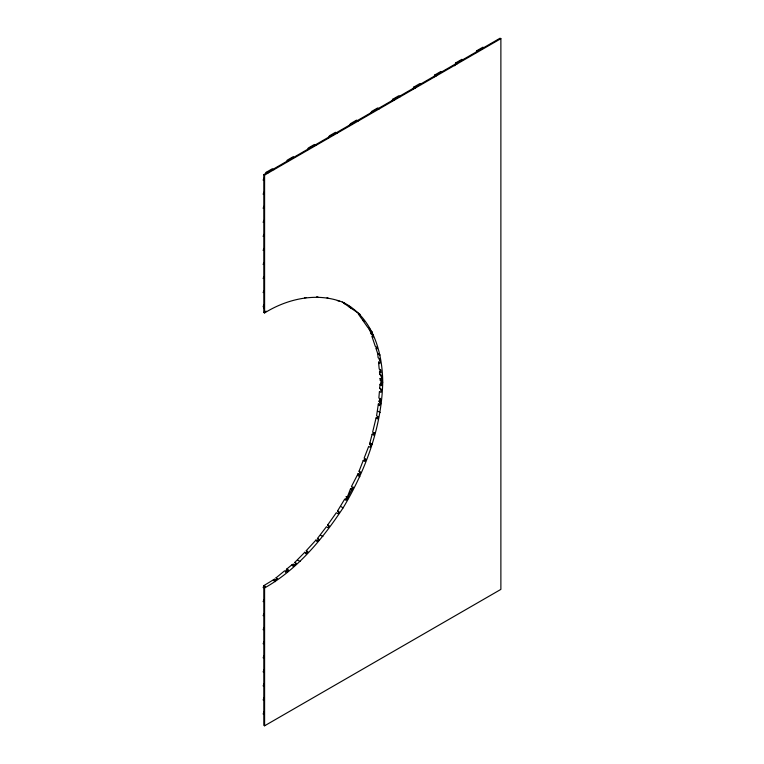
<?xml version="1.0" encoding="UTF-8"?>
<svg xmlns="http://www.w3.org/2000/svg" width="764" height="764" viewBox="0 0 764 764"><rect width="100%" height="100%" fill="white"/><g stroke="black" fill="none" stroke-linecap="round" stroke-linejoin="round"><path stroke-width="1.15" d="M370.893 445.899L369.604 444.065L372.116 434.286L373.711 435.213L374.226 433.064L372.631 432.147L376.069 417.956L377.664 418.882L378.18 416.733L376.585 415.817L378.342 403.984L379.937 404.91L380.453 398.961L378.858 398.034L379.421 391.474L381.016 392.4L381.303 389.115L379.708 388.188L380.004 384.703L381.666 380.434M380.004 384.703L381.608 385.619L381.943 381.771L380.291 380.291L380.109 378.4L381.704 379.316L381.293 375.048L379.698 374.131L379.488 371.992L380.357 369.766M263.8 587.478L264.592 587.946C297.626 569.266 322.456 539.107 343.122 507.85C365.832 469.803 381.685 426.895 382.735 382.229C382.458 351.574 372.431 317.136 343.122 302.353C317.184 292.039 287.675 298.59 264.592 312.934L263.8 312.476L263.8 174.612L500.076 38.2L500.878 38.658L500.878 589.388L264.592 725.8L263.8 725.342L263.8 587.478L265.509 586.494L263.914 585.568L263.122 587.611M263.122 180.189L263.886 178.222M265.414 174.287L266.178 172.32L272.28 168.796L273.875 169.723M263.122 194.237L263.886 192.27M263.122 208.285L263.886 206.318M263.122 222.334L263.886 220.366M286.481 162.121L287.245 160.153L293.347 156.63M263.122 236.382L263.886 234.414M263.122 250.43L263.886 248.462M263.122 264.478L263.886 262.51M307.558 149.954L308.322 147.987L314.424 144.463L316.019 145.389M263.122 278.526L263.886 276.568M263.122 292.583L263.886 290.616M263.886 304.664L263.122 306.631L264.22 308.188M328.635 137.787L329.399 135.82L335.501 132.296L337.096 133.222M349.702 125.621L350.466 123.653L356.568 120.129L358.173 121.056M370.779 113.454L371.543 111.487L377.645 107.963L379.24 108.889M391.856 101.287L392.62 99.32L398.722 95.796L400.317 96.722M412.923 89.121L413.687 87.153L419.789 83.629L421.394 84.556M434 76.954L434.764 74.987L440.866 71.463L442.461 72.389M351.593 308.436L348.871 306.717L349.091 306.173L350.686 307.09M454.695 65.771L455.841 62.82L461.943 59.296M263.122 601.66L263.886 599.692M476.144 52.62L476.908 50.653L483.01 47.129M263.122 615.708L263.886 613.74M263.122 629.756L263.886 627.788M285.421 572.284L286.653 569.123L291.523 565.112L293.347 564.061L294.952 564.978L293.128 566.029L291.523 565.112M287.426 572.15L288.248 570.049L286.653 569.123M263.122 643.804L263.886 641.846M263.122 657.861L263.886 655.894M263.122 671.909L263.886 669.942M380.291 380.291L380.701 379.24L380.109 378.4M263.122 685.957L263.886 683.99M381.608 385.619L382.43 383.49M263.122 700.005L263.886 698.038M380.864 403.879L379.03 401.272L380.176 398.331M347.744 497.297L345.968 496.715L347.63 497.593L353.044 487.442L351.45 486.525L358.144 473.594L359.739 474.52L360.665 472.142L359.061 471.216L363.225 460.491L365.163 459.374M263.122 714.053L263.886 712.086M347.419 496.801L350.466 488.931L353.522 487.174M339.35 513.408L337.592 510.906L344.535 499.379L346.035 498.52L347.63 499.436M318.855 540.463L317.452 538.458L326.39 526.768L327.985 527.685L329.284 525.852L327.689 524.925L336.294 512.749L337.889 513.675L339.187 511.832L337.592 510.906M295.993 564.128L294.789 562.419L304.807 552.248L306.402 553.174L307.863 551.57L306.268 550.653L315.981 540.053L317.576 540.979L319.046 539.374L317.452 538.458M263.914 585.568L274.381 579.217L275.976 580.143L277.618 578.787L276.024 577.87L284.552 570.851L286.147 571.778L288.248 570.049M293.128 566.029L296.394 563.345L294.789 562.419M263.8 174.612L264.592 175.08L500.878 38.658M263.8 312.476L266.139 311.12M376.069 417.956L377.645 417.048M372.116 434.286L374.876 432.691M347.63 497.593L346.13 500.305L344.535 499.379M304.502 297.712L306.211 297.597M316.458 296.948L317.929 296.862M327.002 297.884L328.3 298.227M337.335 300.596L339.168 301.073M476.908 50.653L478.512 51.58M455.841 62.82L457.435 63.746M434.764 74.987L436.359 75.913M413.687 87.153L415.291 88.08M392.62 99.32L394.214 100.246M350.466 123.653L352.07 124.58M266.178 172.32L267.772 173.247M342.348 302.114L343.943 303.041M345.376 304.053L343.781 303.127L348.871 306.717M359.873 314.166L349.998 307.51M359.07 313.708L359.959 314.969L358.364 314.052L361.821 318.97L364.342 321.205L362.747 320.278L367.981 327.727L369.575 328.644L370.492 329.962L368.897 329.036L369.986 330.592L372.383 331.968M371.037 333.715L373.138 335.348L371.037 333.715L369.986 330.592M372.641 334.642L373.443 337.019L371.839 336.103L375.277 346.321L376.872 347.248L377.387 348.785L375.792 347.868L377.722 353.608L380.119 354.993M379.488 371.992L381.083 372.908L380.806 369.957L379.202 369.031L378.543 362.126L380.138 363.043L379.718 358.688L378.123 357.772L377.722 353.608M381.943 381.771L382.735 382.229M379.03 401.272L380.625 402.198M377.722 411.108L380.119 412.484M369.986 443.063L372.383 444.438M369.604 444.065L371.199 444.982L370.273 447.36L368.678 446.434L364.151 458.113L365.746 459.04L364.82 461.418L363.225 460.491M357.476 475.323L359.873 476.698M350.466 488.931L352.07 489.858M340.725 506.465L343.122 507.85M320.469 535.153L322.866 536.529M297.607 560.107L300.004 561.492M273.12 580.258L275.517 581.633M379.03 359.128L380.252 360.866M378.543 362.126L379.622 363.654M379.698 374.131L381.484 376.671M379.708 388.188L381.484 390.729M378.342 403.984L379.517 405.665M359.061 471.216L360.36 473.059M358.144 473.594L359.128 474.998M327.689 524.925L328.826 526.549M315.981 540.053L316.974 541.475M306.268 550.653L307.634 552.601M304.807 552.248L305.867 553.766M276.024 577.87L276.711 578.845M274.381 579.217L275.327 580.564M264.592 175.08L264.592 312.934M264.592 587.946L264.592 725.8"/></g></svg>
